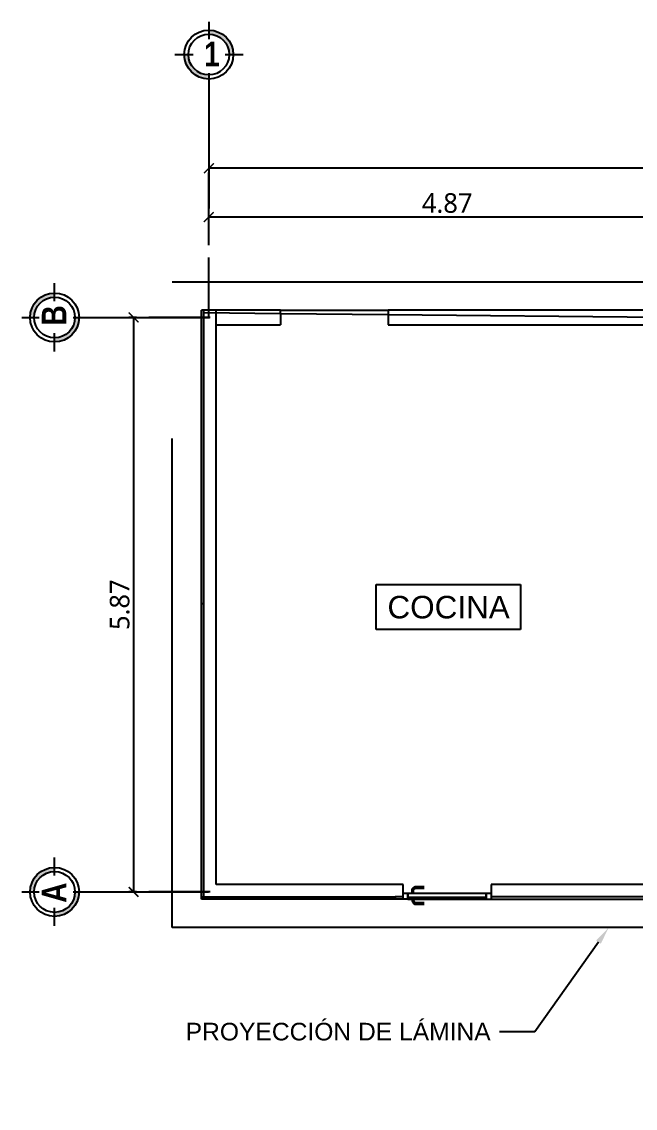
# Model space of a CAD drawing. Header units: metres. Extents: x 258817 to 259192, y 1878716 to 1878911.
# Drawn here: x 259005.21 to 259011.48, y 1878822.47 to 1878833.57 of the extents above; entities that cross this region are included whole.
import ezdxf
from ezdxf import colors
from ezdxf.entities.mleader import LeaderData, LeaderLine
from ezdxf.math import Vec2, Vec3

# ---------------------------------------------------------------- set-up
doc = ezdxf.new("R2010")
doc.units = ezdxf.units.M
doc.header["$MEASUREMENT"] = 0
for name, pattern in [('ACAD_ISO04W100', [30, 24, -3, 0, -3]), ('DASHED2', [0.375, 0.25, -0.125]), ('PHANTOM2', [1.25, 0.625, -0.125, 0.125, -0.125, 0.125, -0.125])]:
    doc.linetypes.add(name, pattern=pattern)
doc.layers.add('.3EJES', color=1, linetype='Continuous', lineweight=20)
for name, color, linetype in [('07-Ejes', 8, 'Continuous'), ('SectionCutEdges', 1, 'Continuous'), ('Vistas', 7, 'Continuous')]:
    doc.layers.add(name, color=color, linetype=linetype)
doc.styles.add('100 dani medio', font='trebuc.ttf', dxfattribs={"height": 2})
doc.styles.add('dani-100Textos', font='techb___.ttf', dxfattribs={"height": 0.25})
doc.styles.get("Standard").update_dxf_attribs({"font": 'arial.ttf'})
doc.dimstyles.new('A100', dxfattribs={"dimscale": 0, "dimtxt": 2.5, "dimasz": 1, "dimexe": 0.5, "dimexo": 0.625, "dimgap": 0.4, "dimtad": 1, "dimdsep": 46, "dimtxsty": '100 dani medio', "dimblk": 'ARCHTICK', "dimcen": 2.5, "dimclrd": 1, "dimclre": 1, "dimclrt": 3, "dimadec": 0, "dimazin": 0, "dimtfac": 1, "dimtmove": 1, "dimatfit": 3, "dimfxl": 1, "dimarcsym": 0})

# ---------------------------------------------------------------- blocks, each defined once
blk = doc.blocks.new('_ArchTick')
at = {"color": 0, "linetype": 'ByBlock', "const_width": 0.15}
blk.add_lwpolyline([(-0.5, -0.5), (0.5, 0.5)], dxfattribs=at)
blk = doc.blocks.new('*D158')
at = {"layer": 'Defpoints', "color": 0, "transparency": 16777216}
for p in [(259007.195, 1878830.546), (259006.351, 1878824.676), (259007.195, 1878824.676)]:
    blk.add_point(p, dxfattribs=at)
at = {"layer": 'Vistas', "color": 1, "linetype": 'PHANTOM2', "lineweight": -2, "transparency": 16777216}
for p, q in [((259007.132, 1878830.546), (259006.301, 1878830.546)), ((259007.132, 1878824.676), (259006.301, 1878824.676))]:
    blk.add_line(p, q, dxfattribs=at)
at = {"layer": 'Vistas', "color": 1, "lineweight": -2, "transparency": 16777216}
blk.add_line((259006.351, 1878830.546), (259006.351, 1878824.676), dxfattribs=at)
at = {"layer": 'Vistas', "color": 1, "lineweight": -2, "transparency": 16777216, "xscale": 0.1, "yscale": 0.1, "zscale": 0.1}
for p, rotation in [((259006.351, 1878830.546), 90), ((259006.351, 1878824.676), 270)]:
    blk.add_blockref('_ArchTick', p, dxfattribs=dict(at, rotation=rotation))
at = {"layer": 'Vistas', "color": 3, "transparency": 16777216, "insert": (259006.21, 1878827.611), "char_height": 0.2, "attachment_point": 5, "rotation": 90, "style": '100 dani medio'}
blk.add_mtext('5.87', dxfattribs=at)
blk = doc.blocks.new('eje numero')
at = {"layer": '07-Ejes'}
h = blk.add_hatch(color=1, dxfattribs=at)
h.dxf.hatch_style = 1
h.paths.add_polyline_path([(496.116, 205.549), (496.116, 205.499, -0.414214), (496.366, 205.249), (496.416, 205.249, 0.414214)])
h.paths.add_polyline_path([(495.866, 205.249), (495.816, 205.249, 0.414214), (496.116, 204.949), (496.116, 204.999, -0.414214)])
at = {"layer": '07-Ejes', "color": 1}
for points in [[(496.116, 205.651), (496.116, 205.438)], [(495.701, 205.249), (495.923, 205.249)], [(496.316, 205.249), (496.538, 205.249)]]:
    blk.add_lwpolyline(points, dxfattribs=at)
for radius in [0.3, 0.25]:
    blk.add_circle((496.116, 205.249), radius, dxfattribs=at)
blk = doc.blocks.new('*U159')
at = {"color": 1, "linetype": 'ACAD_ISO04W100', "ltscale": 0.1}
blk.add_lwpolyline([(0, 0.711), (0, -0.673)], dxfattribs=at)
at = {"layer": '.3EJES', "xscale": 0.8340043413883207, "yscale": 0.8340043413883207, "zscale": 0.8340043413883207}
blk.add_blockref('eje numero', (-413.763, -170.278), dxfattribs=at)
at = {"style": 'dani-100Textos'}
blk.add_attdef('1', (-0.111, 0.781), '', height=0.25, dxfattribs=at)
blk = doc.blocks.new('*D163')
at = {"layer": 'Defpoints', "color": 0, "transparency": 16777216}
for p in [(259007.12, 1878831.572), (259007.12, 1878830.472), (259011.99, 1878830.472)]:
    blk.add_point(p, dxfattribs=at)
at = {"layer": 'Vistas', "color": 1, "linetype": 'PHANTOM2', "lineweight": -2, "transparency": 16777216}
for p, q in [((259007.12, 1878830.534), (259007.12, 1878831.622)), ((259011.99, 1878830.534), (259011.99, 1878831.622))]:
    blk.add_line(p, q, dxfattribs=at)
at = {"layer": 'Vistas', "color": 1, "lineweight": -2, "transparency": 16777216}
blk.add_line((259011.99, 1878831.572), (259007.12, 1878831.572), dxfattribs=at)
at = {"layer": 'Vistas', "color": 1, "lineweight": -2, "transparency": 16777216, "xscale": 0.1, "yscale": 0.1, "zscale": 0.1, "rotation": 180}
blk.add_blockref('_ArchTick', (259007.12, 1878831.572), dxfattribs=at)
at = {"layer": 'Vistas', "color": 1, "lineweight": -2, "transparency": 16777216, "xscale": 0.1, "yscale": 0.1, "zscale": 0.1}
blk.add_blockref('_ArchTick', (259011.99, 1878831.572), dxfattribs=at)
at = {"layer": 'Vistas', "color": 3, "transparency": 16777216, "insert": (259009.555, 1878831.714), "char_height": 0.2, "attachment_point": 5, "style": '100 dani medio'}
blk.add_mtext('4.87', dxfattribs=at)
blk = doc.blocks.new('*D164')
at = {"layer": 'Defpoints', "color": 0, "transparency": 16777216}
for p in [(259007.12, 1878832.071), (259007.12, 1878831.34), (259031.97, 1878831.34)]:
    blk.add_point(p, dxfattribs=at)
at = {"layer": 'Vistas', "color": 1, "linetype": 'PHANTOM2', "lineweight": -2, "transparency": 16777216}
for p, q in [((259007.12, 1878831.402), (259007.12, 1878832.121)), ((259031.97, 1878831.402), (259031.97, 1878832.121))]:
    blk.add_line(p, q, dxfattribs=at)
at = {"layer": 'Vistas', "color": 1, "lineweight": -2, "transparency": 16777216}
blk.add_line((259031.97, 1878832.071), (259007.12, 1878832.071), dxfattribs=at)
at = {"layer": 'Vistas', "color": 1, "lineweight": -2, "transparency": 16777216, "xscale": 0.1, "yscale": 0.1, "zscale": 0.1, "rotation": 180}
blk.add_blockref('_ArchTick', (259007.12, 1878832.071), dxfattribs=at)
at = {"layer": 'Vistas', "color": 1, "lineweight": -2, "transparency": 16777216, "xscale": 0.1, "yscale": 0.1, "zscale": 0.1}
blk.add_blockref('_ArchTick', (259031.97, 1878832.071), dxfattribs=at)
at = {"layer": 'Vistas', "color": 3, "transparency": 16777216, "insert": (259019.545, 1878832.212), "char_height": 0.2, "attachment_point": 5, "style": '100 dani medio'}
blk.add_mtext('24.85', dxfattribs=at)
blk = doc.blocks.new('*U165')
at = {"color": 1, "linetype": 'ACAD_ISO04W100', "ltscale": 0.1}
blk.add_lwpolyline([(0, 0.711), (0, -0.673)], dxfattribs=at)
at = {"layer": '.3EJES', "xscale": 0.8340043413883207, "yscale": 0.8340043413883207, "zscale": 0.8340043413883207}
blk.add_blockref('eje numero', (-413.763, -170.278), dxfattribs=at)
at = {"style": 'dani-100Textos'}
blk.add_attdef('1', (-0.048, 0.781), '', height=0.25, dxfattribs=at)
blk = doc.blocks.new('*U173')
at = {"color": 1, "linetype": 'ACAD_ISO04W100', "ltscale": 0.1}
blk.add_lwpolyline([(0, 0.711), (0, -0.673)], dxfattribs=at)
at = {"layer": '.3EJES', "xscale": 0.8340043413883207, "yscale": 0.8340043413883207, "zscale": 0.8340043413883207}
blk.add_blockref('eje numero', (-413.763, -170.278), dxfattribs=at)
at = {"style": 'dani-100Textos'}
blk.add_attdef('1', (-0.082, 0.781), '', height=0.25, dxfattribs=at)

msp = doc.modelspace()

# ---------------------------------------------------------------- linework, layer by layer
at = {"layer": 'SectionCutEdges'}
for p, q in [((259007.0446, 1878824.601), (259007.0446, 1878830.621)), ((259007.85089, 1878830.621), (259007.0446, 1878830.621)), ((259007.07, 1878827.6237), (259007.07, 1878830.621)), ((259007.07, 1878830.5956), (259007.85055, 1878830.58761)), ((259007.85055, 1878830.58761), (259007.85089, 1878830.621)), ((259008.95095, 1878830.621), (259008.95049, 1878830.57635)), ((259008.95049, 1878830.57635), (259011.9146, 1878830.546)), ((259011.9146, 1878830.621), (259008.95095, 1878830.621)), ((259007.0446, 1878827.6237), (259007.07, 1878827.6237)), ((259009.1516, 1878824.601), (259007.0446, 1878824.601)), ((259009.02191, 1878824.6264), (259009.02191, 1878824.601)), ((259009.1046, 1878824.6264), (259009.02191, 1878824.6264)), ((259009.1516, 1878824.661), (259009.1016, 1878824.661)), ((259009.1016, 1878824.661), (259009.1016, 1878824.601)), ((259009.1046, 1878824.601), (259009.1046, 1878824.6264)), ((259009.1516, 1878824.601), (259009.1516, 1878824.661)), ((259009.1546, 1878824.661), (259009.1546, 1878824.621)), ((259009.9516, 1878824.661), (259009.1546, 1878824.661)), ((259009.1546, 1878824.621), (259009.9516, 1878824.621)), ((259009.9516, 1878824.621), (259009.9516, 1878824.661)), ((259010.0046, 1878824.661), (259009.9546, 1878824.661)), ((259009.9546, 1878824.661), (259009.9546, 1878824.601)), ((259009.9546, 1878824.601), (259014.7996, 1878824.601)), ((259010.0046, 1878824.661), (259010.0046, 1878824.601)), ((259011.9146, 1878824.6264), (259010.0046, 1878824.6264))]:
    msp.add_line(p, q, dxfattribs=at)
at = {"layer": 'Vistas'}
for p, q in [((259007.1946, 1878830.471), (259007.1946, 1878830.621)), ((259007.85055, 1878830.58761), (259008.95049, 1878830.57635)), ((259007.85055, 1878830.58761), (259007.85055, 1878830.471)), ((259007.85089, 1878830.621), (259008.95095, 1878830.621)), ((259008.95049, 1878830.57635), (259008.95049, 1878830.471)), ((259007.1946, 1878824.751), (259007.1946, 1878830.471)), ((259007.1946, 1878830.471), (259007.85055, 1878830.471)), ((259008.95049, 1878830.471), (259011.9146, 1878830.471)), ((259007.07, 1878824.6264), (259007.07, 1878827.6237)), ((259009.1046, 1878824.751), (259007.1946, 1878824.751)), ((259009.1046, 1878824.661), (259009.1046, 1878824.751)), ((259009.19688, 1878824.69185), (259009.19715, 1878824.69671)), ((259009.19688, 1878824.66656), (259009.19688, 1878824.69185)), ((259009.19715, 1878824.69671), (259009.19803, 1878824.70177)), ((259009.19803, 1878824.70177), (259009.19947, 1878824.70666)), ((259009.19947, 1878824.70666), (259009.20145, 1878824.71129)), ((259009.20145, 1878824.71129), (259009.20395, 1878824.71558)), ((259009.20395, 1878824.71558), (259009.2069, 1878824.71946)), ((259009.2069, 1878824.71946), (259009.21028, 1878824.72287)), ((259009.21028, 1878824.72287), (259009.21401, 1878824.72573)), ((259009.21232, 1878824.69127), (259009.2125, 1878824.69438)), ((259009.21232, 1878824.66656), (259009.21232, 1878824.69127)), ((259009.2125, 1878824.69438), (259009.21298, 1878824.69716)), ((259009.21298, 1878824.69716), (259009.21377, 1878824.69984)), ((259009.21377, 1878824.69984), (259009.21486, 1878824.70238)), ((259009.21401, 1878824.72573), (259009.21803, 1878824.72802)), ((259009.21486, 1878824.70238), (259009.21623, 1878824.70474)), ((259009.21623, 1878824.70474), (259009.21785, 1878824.70687)), ((259009.21785, 1878824.70687), (259009.2197, 1878824.70873)), ((259009.21803, 1878824.72802), (259009.22228, 1878824.72968)), ((259009.2197, 1878824.70873), (259009.22175, 1878824.71031)), ((259009.22175, 1878824.71031), (259009.22395, 1878824.71156)), ((259009.22228, 1878824.72968), (259009.22668, 1878824.73068)), ((259009.22395, 1878824.71156), (259009.22628, 1878824.71247)), ((259009.22628, 1878824.71247), (259009.2287, 1878824.71302)), ((259009.22668, 1878824.73068), (259009.2309, 1878824.731)), ((259009.2287, 1878824.71302), (259009.2314, 1878824.71322)), ((259009.2309, 1878824.731), (259009.32046, 1878824.731)), ((259009.2314, 1878824.71322), (259009.32046, 1878824.71322)), ((259010.0046, 1878824.751), (259010.0046, 1878824.661)), ((259011.9146, 1878824.751), (259010.0046, 1878824.751)), ((259007.0446, 1878824.6264), (259009.02191, 1878824.6264)), ((259009.1516, 1878824.601), (259009.19791, 1878824.601)), ((259009.18046, 1878824.661), (259009.18046, 1878824.66656)), ((259009.18046, 1878824.621), (259009.18046, 1878824.61545)), ((259009.19688, 1878824.61545), (259009.19688, 1878824.59016)), ((259009.19688, 1878824.59016), (259009.19715, 1878824.5853)), ((259009.19715, 1878824.5853), (259009.19803, 1878824.58023)), ((259009.19803, 1878824.58023), (259009.19947, 1878824.57535)), ((259009.21232, 1878824.61545), (259009.21232, 1878824.59074)), ((259009.21232, 1878824.601), (259009.9546, 1878824.601)), ((259009.21232, 1878824.59074), (259009.2125, 1878824.58762)), ((259009.2125, 1878824.58762), (259009.21298, 1878824.58484)), ((259009.21298, 1878824.58484), (259009.21377, 1878824.58216)), ((259009.21377, 1878824.58216), (259009.21486, 1878824.57962)), ((259009.21486, 1878824.57962), (259009.21623, 1878824.57727)), ((259009.22874, 1878824.661), (259009.22874, 1878824.66656)), ((259009.22874, 1878824.621), (259009.22874, 1878824.61545)), ((259009.19947, 1878824.57535), (259009.20145, 1878824.57072)), ((259009.20145, 1878824.57072), (259009.20395, 1878824.56642)), ((259009.20395, 1878824.56642), (259009.2069, 1878824.56254)), ((259009.2069, 1878824.56254), (259009.21028, 1878824.55914)), ((259009.21028, 1878824.55914), (259009.21401, 1878824.55627)), ((259009.21401, 1878824.55627), (259009.21803, 1878824.55399)), ((259009.21623, 1878824.57727), (259009.21785, 1878824.57514)), ((259009.21785, 1878824.57514), (259009.2197, 1878824.57327)), ((259009.21803, 1878824.55399), (259009.22228, 1878824.55233)), ((259009.2197, 1878824.57327), (259009.22175, 1878824.5717)), ((259009.22175, 1878824.5717), (259009.22395, 1878824.57045)), ((259009.22228, 1878824.55233), (259009.22668, 1878824.55132)), ((259009.22395, 1878824.57045), (259009.22628, 1878824.56954)), ((259009.22628, 1878824.56954), (259009.2287, 1878824.56898)), ((259009.22668, 1878824.55132), (259009.2309, 1878824.551)), ((259009.2287, 1878824.56898), (259009.2314, 1878824.56878)), ((259009.2309, 1878824.551), (259009.32046, 1878824.551)), ((259009.2314, 1878824.56878), (259009.32046, 1878824.56878))]:
    msp.add_line(p, q, dxfattribs=at)
at = {"layer": 'Vistas', "linetype": 'DASHED2', "ltscale": 20}
msp.add_lwpolyline([(259011.6646, 1878831.12505), (259032.3446, 1878831.12505), (259032.3446, 1878822.46531), (259011.6646, 1878822.46531), (259011.6646, 1878824.31095), (259006.7446, 1878824.31095), (259006.7446, 1878830.91106), (259011.6646, 1878830.91106)], close=True, dxfattribs=at)

# ---------------------------------------------------------------- block references
at = {"layer": 'Vistas'}
msp.add_blockref('*U165', (259007.1196, 1878832.33215), dxfattribs=at).add_auto_attribs({'1': '1'})
at = {"layer": 'Vistas', "rotation": 90}
for name, p, values in [('*U173', (259006.4447, 1878830.546), {'1': 'B'}), ('*U159', (259006.4447, 1878824.676), {'1': 'A'})]:
    msp.add_blockref(name, p, dxfattribs=at).add_auto_attribs(values)

# ---------------------------------------------------------------- dimensions: what is measured, and where the dimension line sits
at = {"layer": 'Vistas', "color": 8}
for base, p1, p2, angle, picture, middle in [((259007.1196, 1878832.07059), (259031.9696, 1878831.33989), (259007.1196, 1878831.33989), 180, '*D164', (259019.5446, 1878832.21234)), ((259007.1196, 1878831.57205), (259011.9896, 1878830.47184), (259007.1196, 1878830.47184), 180, '*D163', (259009.5546, 1878831.7138)), ((259006.35128, 1878824.676), (259007.1946, 1878830.546), (259007.1946, 1878824.676), 90, '*D158', (259006.20952, 1878827.611))]:
    dim = msp.add_linear_dim(base=base, p1=p1, p2=p2, angle=angle, dimstyle='A100', dxfattribs=at)
    dim.commit()
    dim.dimension.update_dxf_attribs({"geometry": picture, "text_midpoint": middle})

# ---------------------------------------------------------------- next in the draw order: texts
at = {"layer": 'Vistas', "insert": (259008.94485, 1878827.70122), "char_height": 0.23, "attachment_point": 1, "bg_fill": 19, "box_fill_scale": 1.5, "bg_fill_color": 256, "bg_fill_transparency": 0}
msp.add_mtext_dynamic_manual_height_columns('COCINA', width=1.2431682, gutter_width=1.15, heights=[0], dxfattribs=at)

# ---------------------------------------------------------------- next in the draw order: leaders
at = {"layer": 'Vistas'}
ml = msp.add_multileader_mtext('Standard', dxfattribs=at)
ml.set_content('PROYECCIÓN DE LÁMINA', color=256)
ml.set_leader_properties()
ml.build(insert=Vec2(0, 0))
ml.multileader.update_dxf_attribs({"has_text_frame": 1, "dogleg_length": 0.36, "arrow_head_size": 0.18})
ctx = ml.context
ctx.base_point, ctx.char_height, ctx.arrow_head_size, ctx.landing_gap_size, ctx.plane_origin = Vec3(259006.81219, 1878823.24718), 0.18, 0.18, 0.09, Vec3(259009.2046, 1878824.31095)
ctx.text_align_type = 2
notes = []
notes.append((ctx, [(0, (1, 1, 0), (259010.44902, 1878823.24718), (-1, 0), 0.36, [(0, [(259011.20458, 1878824.31095)], 0, [])])]))
ctx.mtext.insert, ctx.mtext.alignment, ctx.mtext.flow_direction = Vec3(259009.99902, 1878823.33871), 3, 5
ctx.mtext.has_bg_fill, ctx.mtext.bg_color, ctx.mtext.bg_scale_factor, ctx.mtext.bg_transparency, ctx.mtext.use_window_bg_color = 1, -1027028792, 1.5, 0, 1
for ctx, leaders in notes:
    for number, flags, end, landing, length, lines in leaders:
        leader = LeaderData()
        leader.index, (leader.has_last_leader_line, leader.has_dogleg_vector, leader.attachment_direction) = number, flags
        leader.last_leader_point, leader.dogleg_vector, leader.dogleg_length = Vec3(end), Vec3(landing), length
        for number, points, colour, breaks in lines:
            line = LeaderLine()
            line.index, line.vertices, line.color, line.breaks = number, Vec3.list(points), colors.encode_raw_color(colour), breaks
            leader.lines.append(line)
        ctx.leaders.append(leader)

doc.saveas('drawing.dxf')
